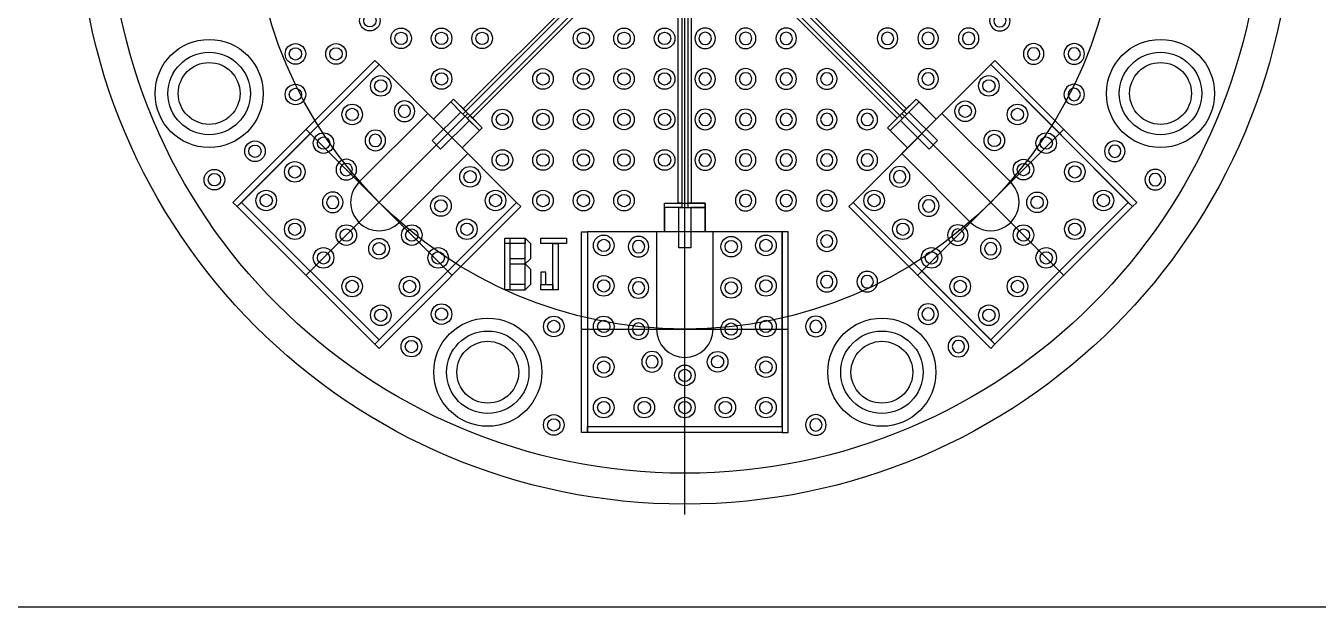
# Model space of a CAD drawing. Header units: inches. Extents: x -5.7 to 21.7, y 0 to 16.
# Drawn here: x 12.465 to 13.72, y -0.002 to 0.562 of the extents above; entities that cross this region are included whole.
import ezdxf

# ---------------------------------------------------------------- set-up
doc = ezdxf.new("R2010")
doc.units = ezdxf.units.IN
doc.header["$MEASUREMENT"] = 0
doc.layers.get('0').update_dxf_attribs({"linetype": 'CONTINUOUS'})
for name, color, linetype in [('BACKMETALIZENEGATIVE', 7, 'CONTINUOUS'), ('COMMENTS', 11, 'CONTINUOUS'), ('frame', 7, 'CONTINUOUS'), ('FRONTMETALLIZE', 90, 'CONTINUOUS'), ('HOLES', 1, 'CONTINUOUS'), ('VIA', 4, 'CONTINUOUS')]:
    doc.layers.add(name, color=color, linetype=linetype)

# ---------------------------------------------------------------- blocks, each defined once
blk = doc.blocks.new('VIA012')
at = {"layer": 'COMMENTS'}
blk.add_circle((0, 0), 0.01, dxfattribs=at)
at = {"layer": 'VIA'}
blk.add_circle((0, 0), 0.006, dxfattribs=at)
blk = doc.blocks.new('octobox_2x7_chip')
at = {"layer": 'BACKMETALIZENEGATIVE'}
for centre in [(-15.2527, -3.0695), (-14.3288, -3.0695), (-14.9821, -3.3401), (-14.5994, -3.3401)]:
    blk.add_circle(centre, 0.04, dxfattribs=at)
at = {"layer": 'COMMENTS'}
for p, q in [((-15.1587, -3.2462), (-15.0014, -3.0889)), ((-14.4228, -3.2462), (-14.5801, -3.0889)), ((-15.1587, -3.1042), (-15.0167, -3.2462)), ((-14.5647, -3.2462), (-14.4228, -3.1042)), ((-14.7907, -3.3986), (-14.7907, -3.1761)), ((-14.8911, -3.2982), (-14.6903, -3.2982))]:
    blk.add_line(p, q, dxfattribs=at)
blk.add_lwpolyline([(-14.7907, -3.4782), (-14.7907, -2.2782)], dxfattribs=at)
for points in [[(-14.9541, -3.1752), (-15.0877, -3.0415), (-15.2213, -3.1752), (-15.0877, -3.3088)], [(-14.4937, -3.0415), (-14.6274, -3.1752), (-14.4937, -3.3088), (-14.3601, -3.1752)], [(-14.9875, -3.1028), (-15.007, -3.1223), (-15.0348, -3.0944), (-15.0153, -3.075)], [(-14.5661, -3.075), (-14.5466, -3.0944), (-14.5745, -3.1223), (-14.594, -3.1028)], [(-15.0014, -3.1278), (-15.0404, -3.0889), (-15.1072, -3.1557), (-15.0682, -3.1947)], [(-15, -3.0958), (-15.0279, -3.1237), (-15.0362, -3.1153), (-15.0084, -3.0875)], [(-14.5731, -3.0875), (-14.5453, -3.1153), (-14.5536, -3.1237), (-14.5814, -3.0958)], [(-14.5411, -3.0889), (-14.5801, -3.1278), (-14.5132, -3.1947), (-14.4743, -3.1557)], [(-14.771, -3.1761), (-14.771, -3.2037), (-14.8104, -3.2037), (-14.8104, -3.1761)], [(-14.7848, -3.1801), (-14.7848, -3.2194), (-14.7966, -3.2194), (-14.7966, -3.1801)], [(-14.6962, -3.2037), (-14.8852, -3.2037), (-14.8852, -3.3927), (-14.6962, -3.3927)], [(-14.7632, -3.2037), (-14.8183, -3.2037), (-14.8183, -3.2982), (-14.7632, -3.2982)]]:
    blk.add_lwpolyline(points, close=True, dxfattribs=at)
for centre, radius in [((-14.7907, -2.8782), 0.42), ((-15.2527, -3.0695), 0.0525), ((-14.3288, -3.0695), 0.0525), ((-14.9821, -3.3401), 0.0525), ((-14.5994, -3.3401), 0.0525)]:
    blk.add_circle(centre, radius, dxfattribs=at)
at = {"layer": 'frame'}
blk.add_circle((-14.7907, -2.8782), 0.56, dxfattribs=at)
at = {"layer": 'FRONTMETALLIZE'}
for p, q in [((-14.9457, -3.21), (-14.9407, -3.215)), ((-14.9457, -3.235), (-14.9457, -3.21)), ((-14.9407, -3.215), (-14.9407, -3.23)), ((-14.9407, -3.23), (-14.9457, -3.235)), ((-14.9457, -3.235), (-14.9407, -3.24)), ((-14.9457, -3.26), (-14.9457, -3.235)), ((-14.9407, -3.24), (-14.9407, -3.255)), ((-14.9407, -3.255), (-14.9457, -3.26))]:
    blk.add_line(p, q, dxfattribs=at)
for points in [[(-14.7972, -2.9272), (-14.7937, -2.9272), (-14.7937, -3.1761), (-14.7972, -3.1761)], [(-14.7878, -3.1761), (-14.7842, -3.1761), (-14.7842, -2.9272), (-14.7878, -2.9272)], [(-15.0035, -3.0868), (-14.8958, -2.9791), (-14.8983, -2.9766), (-15.006, -3.0843)], [(-14.9993, -3.091), (-14.8917, -2.9833), (-14.8891, -2.9858), (-14.9968, -3.0935)], [(-14.5821, -3.091), (-14.6898, -2.9833), (-14.6923, -2.9858), (-14.5846, -3.0935)], [(-14.578, -3.0868), (-14.6856, -2.9791), (-14.6831, -2.9766), (-14.5755, -3.0843)], [(-15.2297, -3.1752), (-15.0919, -3.0374), (-15.0877, -3.0415), (-15.2255, -3.1793)], [(-14.3518, -3.1752), (-14.4896, -3.0374), (-14.4937, -3.0415), (-14.3559, -3.1793)], [(-15.0181, -3.0777), (-15.0153, -3.075), (-15.0035, -3.0868), (-15.0063, -3.0896)], [(-14.5633, -3.0777), (-14.5661, -3.075), (-14.578, -3.0868), (-14.5752, -3.0896)], [(-14.9903, -3.1056), (-14.9875, -3.1028), (-14.9993, -3.091), (-15.0021, -3.0937)], [(-14.5912, -3.1056), (-14.594, -3.1028), (-14.5821, -3.091), (-14.5794, -3.0937)], [(-15.2255, -3.1793), (-15.2213, -3.1752), (-15.0877, -3.3088), (-15.0919, -3.313)], [(-15.0877, -3.3171), (-14.9499, -3.1793), (-14.9541, -3.1752), (-15.0919, -3.313)], [(-14.8104, -3.1801), (-14.8104, -3.1761), (-14.7937, -3.1761), (-14.7937, -3.1801)], [(-14.771, -3.1801), (-14.771, -3.1761), (-14.7878, -3.1761), (-14.7878, -3.1801)], [(-14.4937, -3.3171), (-14.6316, -3.1793), (-14.6274, -3.1752), (-14.4896, -3.313)], [(-14.4896, -3.313), (-14.4937, -3.3088), (-14.3601, -3.1752), (-14.3559, -3.1793)], [(-14.9657, -3.21), (-14.9607, -3.21), (-14.9607, -3.26), (-14.9657, -3.26)], [(-14.9657, -3.21), (-14.9457, -3.21), (-14.9457, -3.215), (-14.9657, -3.215)], [(-14.9307, -3.21), (-14.9057, -3.21), (-14.9057, -3.215), (-14.9307, -3.215)], [(-14.8911, -3.3986), (-14.8911, -3.2037), (-14.8852, -3.2037), (-14.8852, -3.3986)], [(-14.6903, -3.3986), (-14.6903, -3.2037), (-14.6962, -3.2037), (-14.6962, -3.3986)], [(-14.9188, -3.215), (-14.9138, -3.215), (-14.9138, -3.26), (-14.9188, -3.26)], [(-14.9607, -3.235), (-14.9457, -3.235), (-14.9457, -3.23), (-14.9607, -3.23)], [(-14.9307, -3.255), (-14.9257, -3.255), (-14.9257, -3.2429), (-14.9307, -3.2429)], [(-14.9607, -3.26), (-14.9457, -3.26), (-14.9457, -3.255), (-14.9607, -3.255)], [(-14.9307, -3.255), (-14.9188, -3.255), (-14.9188, -3.26), (-14.9307, -3.26)], [(-14.8852, -3.3986), (-14.8852, -3.3927), (-14.6962, -3.3927), (-14.6962, -3.3986)]]:
    blk.add_lwpolyline(points, close=True, dxfattribs=at)
for points in [[(-15.0084, -3.0875), (-15.0181, -3.0777), (-15.0348, -3.0944), (-15.0404, -3.0889), (-15.1072, -3.1557, 1), (-15.0682, -3.1947), (-15.0014, -3.1278), (-15.007, -3.1223), (-14.9903, -3.1056), (-15, -3.0958), (-15.0279, -3.1237), (-15.0362, -3.1153), (-15.0084, -3.0875)], [(-14.5814, -3.0958), (-14.5912, -3.1056), (-14.5745, -3.1223), (-14.5801, -3.1278), (-14.5132, -3.1947, 1), (-14.4743, -3.1557), (-14.5411, -3.0889), (-14.5466, -3.0944), (-14.5633, -3.0777), (-14.5731, -3.0875), (-14.5453, -3.1153), (-14.5536, -3.1237), (-14.5814, -3.0958)], [(-14.7966, -3.1801), (-14.8104, -3.1801), (-14.8104, -3.2037), (-14.8183, -3.2037), (-14.8183, -3.2982, 1), (-14.7632, -3.2982), (-14.7632, -3.2037), (-14.771, -3.2037), (-14.771, -3.1801), (-14.7848, -3.1801), (-14.7848, -3.2194), (-14.7966, -3.2194), (-14.7966, -3.1801)]]:
    blk.add_lwpolyline(points, format="xyb", close=True, dxfattribs=at)
for centre in [(-15.2527, -3.0695), (-14.3288, -3.0695), (-14.9821, -3.3401), (-14.5994, -3.3401)]:
    blk.add_circle(centre, 0.04, dxfattribs=at)
at = {"layer": 'HOLES'}
for centre, radius in [((-14.7907, -2.8782), 0.59), ((-15.2527, -3.0695), 0.03), ((-14.3288, -3.0695), 0.03), ((-14.9821, -3.3401), 0.03), ((-14.5994, -3.3401), 0.03)]:
    blk.add_circle(centre, radius, dxfattribs=at)
at = {"layer": 'VIA'}
for p, rotation in [((-15.0966, -2.9988), 89.99999999989903), ((-15.0663, -3.016), 89.99999999989903), ((-15.027, -3.016), 89.99999999989903), ((-14.9876, -3.016), 89.99999999989903), ((-14.8892, -3.016), 89.99999999989903), ((-14.8498, -3.016), 89.99999999989903), ((-14.8104, -3.016), 89.99999999989903), ((-15.1689, -3.0311), 89.99999999989903), ((-15.1295, -3.0311), 89.99999999989903), ((-15.086, -3.0621), 134.9999999999997), ((-15.027, -3.0554), 89.99999999989903), ((-14.9285, -3.0554), 89.99999999989903), ((-14.8892, -3.0554), 89.99999999989903), ((-14.8498, -3.0554), 89.99999999989903), ((-14.8104, -3.0554), 89.99999999989903), ((-14.4955, -3.0621), 224.9999999999999), ((-15.1689, -3.0705), 89.99999999989903), ((-14.5185, -3.0868), 224.9999999999999), ((-15.1138, -3.0899), 134.9999999999997), ((-14.9679, -3.0947), 89.99999999989903), ((-14.9285, -3.0947), 89.99999999989903), ((-14.8892, -3.0947), 89.99999999989903), ((-14.8498, -3.0947), 89.99999999989903), ((-14.8104, -3.0947), 89.99999999989903), ((-14.4677, -3.0899), 224.9999999999999), ((-15.1416, -3.1177), 134.9999999999997), ((-14.4902, -3.1151), 224.9999999999999), ((-14.4398, -3.1177), 224.9999999999999), ((-15.2082, -3.1256), 89.99999999989903), ((-14.9679, -3.1341), 89.99999999989903), ((-14.9285, -3.1341), 89.99999999989903), ((-14.8892, -3.1341), 89.99999999989903), ((-14.8498, -3.1341), 89.99999999989903), ((-14.8104, -3.1341), 89.99999999989903), ((-15.1695, -3.1456), 134.9999999999997), ((-14.9993, -3.1504), 134.9999999999997), ((-14.4619, -3.1434), 224.9999999999999), ((-14.412, -3.1456), 224.9999999999999), ((-15.2476, -3.1532), 89.99999999989903), ((-15.1973, -3.1734), 134.9999999999997), ((-14.9746, -3.1734), 134.9999999999997), ((-14.6069, -3.1734), 224.9999999999999), ((-14.3842, -3.1734), 224.9999999999999), ((-15.0276, -3.1787), 134.9999999999997), ((-14.9285, -3.1735), 89.99999999989903), ((-14.8892, -3.1735), 89.99999999989903), ((-14.8498, -3.1735), 89.99999999989903), ((-14.4487, -3.1752), 180), ((-15.1695, -3.2013), 134.9999999999997), ((-15.0024, -3.2013), 134.9999999999997), ((-14.579, -3.2013), 224.9999999999999), ((-14.412, -3.2013), 224.9999999999999), ((-15.1195, -3.207), 45.00000000000006), ((-15.0559, -3.207), 134.9999999999997), ((-14.4619, -3.207), 134.9999999999997), ((-15.0877, -3.2202), 90), ((-14.8695, -3.217), 180), ((-14.7457, -3.2182), 180), ((-14.712, -3.217), 180), ((-15.1416, -3.2291), 134.9999999999997), ((-15.0303, -3.2291), 134.9999999999997), ((-14.5512, -3.2291), 224.9999999999999), ((-14.4398, -3.2291), 224.9999999999999), ((-15.1138, -3.2569), 134.9999999999997), ((-15.0581, -3.2569), 134.9999999999997), ((-14.8695, -3.2563), 180), ((-14.7457, -3.2582), 180), ((-14.712, -3.2563), 180), ((-14.5233, -3.2569), 224.9999999999999), ((-14.4677, -3.2569), 224.9999999999999), ((-15.086, -3.2848), 134.9999999999997), ((-15.027, -3.2837), 89.99999999989903), ((-14.4955, -3.2848), 224.9999999999999), ((-14.918, -3.2957), 89.99999999989903), ((-14.8695, -3.2957), 180), ((-14.712, -3.2957), 180), ((-14.7457, -3.2982), 180), ((-15.0563, -3.3152), 89.99999999989903), ((-14.8695, -3.3351), 180), ((-14.7589, -3.33), 134.9999999999997), ((-14.712, -3.3351), 180), ((-14.7907, -3.3432), 90), ((-14.8695, -3.3744), 180), ((-14.8301, -3.3744), 180), ((-14.7907, -3.3744), 180), ((-14.7514, -3.3744), 180), ((-14.712, -3.3744), 180), ((-14.918, -3.3913), 89.99999999989903)]:
    blk.add_blockref('VIA012', p, dxfattribs=dict(at, rotation=rotation))
at = {"layer": 'VIA', "xscale": -1}
for p, rotation in [((-14.4848, -2.9988), 270.000000000446), ((-14.771, -3.016), 270.000000000446), ((-14.7317, -3.016), 270.000000000446), ((-14.6923, -3.016), 270.000000000446), ((-14.5939, -3.016), 270.000000000446), ((-14.5545, -3.016), 270.000000000446), ((-14.5151, -3.016), 270.000000000446), ((-14.452, -3.0311), 270.000000000446), ((-14.4126, -3.0311), 270.000000000446), ((-14.771, -3.0554), 270.000000000446), ((-14.7317, -3.0554), 270.000000000446), ((-14.6923, -3.0554), 270.000000000446), ((-14.6529, -3.0554), 270.000000000446), ((-14.5545, -3.0554), 270.000000000446), ((-14.4126, -3.0705), 270.000000000446), ((-15.063, -3.0868), 134.9999999999999), ((-14.771, -3.0947), 270.000000000446), ((-14.7317, -3.0947), 270.000000000446), ((-14.6923, -3.0947), 270.000000000446), ((-14.6529, -3.0947), 270.000000000446), ((-14.6136, -3.0947), 270.000000000446), ((-15.0913, -3.1151), 134.9999999999999), ((-14.771, -3.1341), 270.000000000446), ((-14.7317, -3.1341), 270.000000000446), ((-14.6923, -3.1341), 270.000000000446), ((-14.6529, -3.1341), 270.000000000446), ((-14.6136, -3.1341), 270.000000000446), ((-14.3732, -3.1256), 270.000000000446), ((-15.1195, -3.1434), 134.9999999999999), ((-14.5821, -3.1504), 225.0000000000001), ((-14.3339, -3.1532), 270.000000000446), ((-15.1327, -3.1752), 180), ((-14.7317, -3.1735), 270.000000000446), ((-14.6923, -3.1735), 270.000000000446), ((-14.6529, -3.1735), 270.000000000446), ((-14.5539, -3.1787), 225.0000000000001), ((-14.5256, -3.207), 225.0000000000001), ((-14.8357, -3.2182), 180), ((-14.6529, -3.2128), 270.000000000446), ((-14.4937, -3.2202), 270), ((-14.8357, -3.2582), 180), ((-14.6529, -3.2522), 270.000000000446), ((-14.6136, -3.2522), 270.000000000446), ((-14.5545, -3.2837), 270.000000000446), ((-14.6635, -3.2957), 270.000000000446), ((-14.8357, -3.2982), 180), ((-14.5251, -3.3152), 270.000000000446), ((-14.8226, -3.33), 225.0000000000001), ((-14.6635, -3.3913), 270.000000000446)]:
    blk.add_blockref('VIA012', p, dxfattribs=dict(at, rotation=rotation))

msp = doc.modelspace()

# ---------------------------------------------------------------- linework, layer by layer
msp.add_lwpolyline([(-5.7353, 15.9979), (16.2647, 15.9979), (16.2647, -0.0021), (-5.7353, -0.0021)], close=True)

# ---------------------------------------------------------------- block references
msp.add_blockref('octobox_2x7_chip', (27.8954, 3.5661))

doc.saveas('drawing.dxf')
